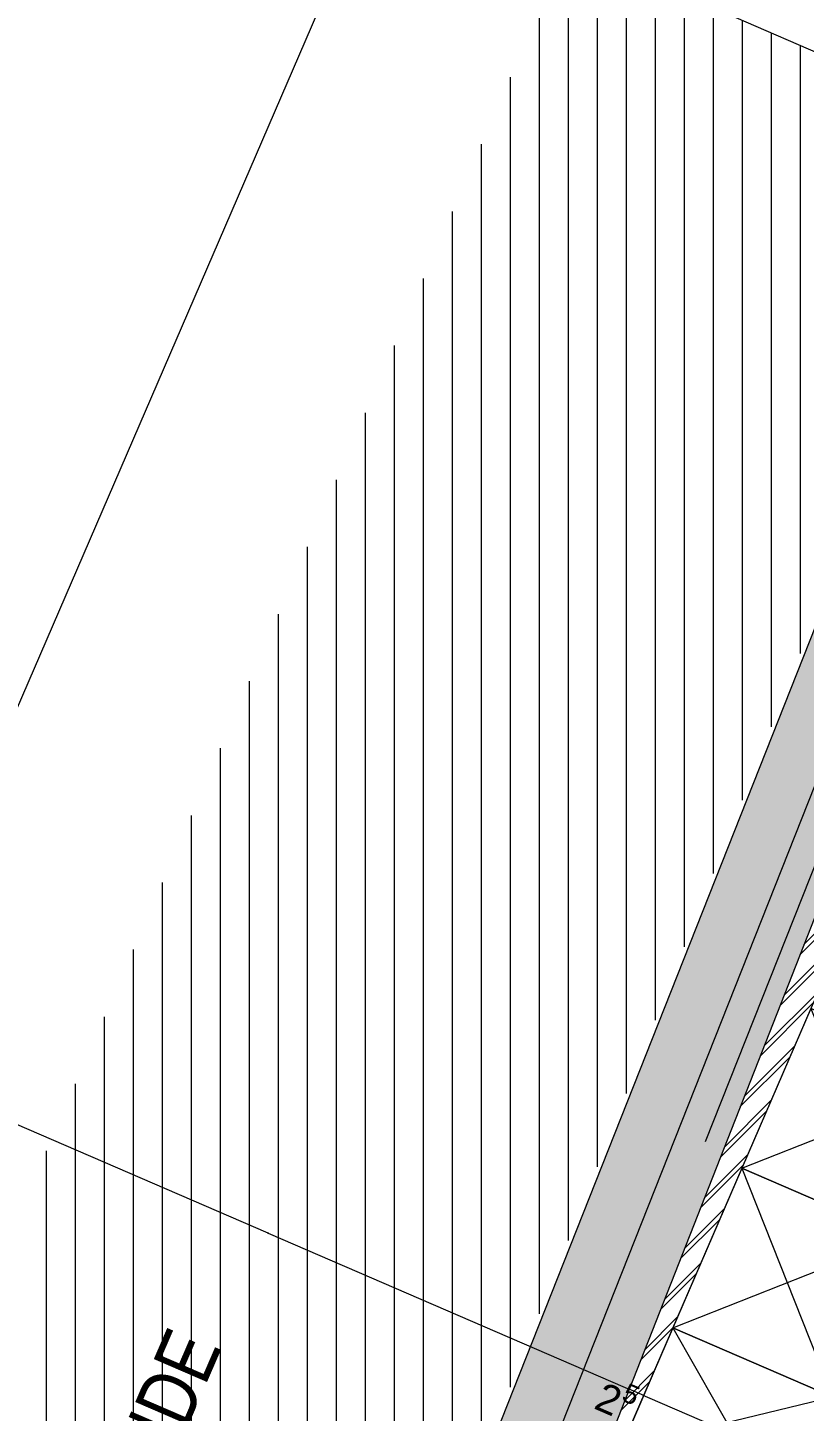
# Model space of a CAD drawing. Header units: millimetres. Extents: x 12535370 to 12592842, y 356201668 to 356234587.
# Drawn here: x 12539734 to 12542413, y 356219734 to 356224507 of the extents above; entities that cross this region are included whole.
import ezdxf
from ezdxf.enums import TextEntityAlignment as Align

# ---------------------------------------------------------------- set-up
doc = ezdxf.new("R2010")
doc.units = ezdxf.units.MM
doc.header["$MEASUREMENT"] = 0
doc.set_wipeout_variables(frame=1)
doc.linetypes.add('Dot & Dashed', pattern=[6702.78, 3527.78, -1763.89, 0, -1411.11])
doc.linetypes.add('Wipeout_Contour', pattern=[1000, 0, -1000])
for name, color, linetype in [('New_015 Innenwände', 7, 'Continuous'), ('New_065 Möbel Einrichtung', 7, 'Continuous'), ('New_080 Raumdefinitionen', 7, 'Continuous'), ('New_290 Raster _ Achsen', 7, 'Continuous'), ('New_GRUNDSTÜCKSGRENZE', 7, 'Continuous')]:
    doc.layers.add(name, color=color, linetype=linetype)
for name, color, linetype, lineweight in [('New_015 Innenwände_Pen_No__1', 7, 'Continuous', 13), ('New_065 Möbel Einrichtung_Pen_No__1', 7, 'Continuous', 13), ('New_255 Plangrafiken_Pen_No__1', 7, 'Continuous', 13), ('New_255 Plangrafiken_Pen_No__39', 8, 'Continuous', 13), ('New_290 Raster _ Achsen_Pen_No__108', 7, 'Continuous', 13), ('New_GRUNDSTÜCKSGRENZE_Pen_No__1', 7, 'Continuous', 13)]:
    doc.layers.add(name, color=color, linetype=linetype, lineweight=lineweight)
doc.styles.add('GENERATED_STYLE_1', font='arial.ttf')
doc.styles.add('GENERATED_STYLE_2', font='arial.ttf', dxfattribs={"width": 0.8})
doc.dimstyles.new('GENERATED_STYLE__1', dxfattribs={"dimtxt": 125, "dimasz": 47.5, "dimexe": 0.18, "dimexo": 2, "dimgap": 0, "dimtad": 1, "dimlfac": 0.001, "dimzin": 0, "dimdsep": 46, "dimtxsty": 'GENERATED_STYLE_1', "dimblk": 'ARROWHEAD_2', "dimblk1": 'ARROWHEAD_2', "dimblk2": 'ARROWHEAD_2', "dimcen": 0.09, "dimclrd": 7, "dimclre": 7, "dimclrt": 7, "dimadec": 0, "dimazin": 0, "dimtfac": 1, "dimtdec": 4, "dimtmove": 0, "dimatfit": 3, "dimfxl": 1, "dimtolj": 1, "dimtzin": 0, "dimarcsym": 0})
doc.dimstyles.new('GENERATED_STYLE__2', dxfattribs={"dimtxt": 100, "dimasz": 47.5, "dimexe": 0.18, "dimexo": 2, "dimgap": 0, "dimtad": 1, "dimlfac": 0.001, "dimzin": 0, "dimdsep": 46, "dimtxsty": 'GENERATED_STYLE_1', "dimblk": 'ARROWHEAD_2', "dimblk1": 'ARROWHEAD_2', "dimblk2": 'ARROWHEAD_2', "dimcen": 0.09, "dimclrd": 7, "dimclre": 7, "dimclrt": 7, "dimadec": 0, "dimazin": 0, "dimtfac": 1, "dimtdec": 4, "dimtmove": 0, "dimatfit": 3, "dimfxl": 1, "dimtolj": 1, "dimtzin": 0, "dimarcsym": 0})

# ---------------------------------------------------------------- blocks, each defined once
blk = doc.blocks.new('Wall_1', base_point=(12539105, 356213987.7))
at = {"layer": 'New_015 Innenwände', "linetype": 'Continuous', "lineweight": 0, "true_color": 0x000000}
h = blk.add_hatch(dxfattribs=at)
h.set_pattern_fill('DÄMMSTOFF__POLYSTYROL_EPS', color=18, style=0, pattern_type=2)
h.set_pattern_definition([(338.410869, (12240439.157, 356160438.356), (19.119148, 48.316231), [30, -60]), (338.410869, (12240490.56, 356160445.956), (19.119148, 48.316231), [30, -60]), (38.410869, (12240467.05, 356160427.317), (-32.28351, 40.715783), [30, -60]), (38.410869, (12240486.17, 356160475.633), (-32.28351, 40.715783), [30, -60]), (98.410869, (12240439.157, 356160438.356), (51.4026574, 7.600448), [30, -60]), (98.410869, (12240458.276, 356160486.67), (51.4026574, 7.600448), [30, -60])])
h.paths.add_polyline_path([(12544625.9, 356227939.6), (12539105, 356213987.7), (12539291, 356213914.1), (12544811.9, 356227866)])
h = blk.add_hatch(dxfattribs=at)
h.set_pattern_fill('BETON_BEWEHRT_SN46', color=18, style=0, pattern_type=2)
h.set_pattern_definition([(45, (12240439.16, 356160438.36), (-70.710678, 70.710678), [30, -20]), (45, (12240403.8, 356160473.71), (-70.710678, 70.710678), [100, 0])])
h.paths.add_polyline_path([(12544811.9, 356227866), (12539291, 356213914.1), (12539477, 356213840.5), (12544997.9, 356227792.4)])
at = {"layer": 'New_015 Innenwände_Pen_No__1', "color": 7, "linetype": 'Continuous', "lineweight": 13}
blk.add_line((12544811.9, 356227866), (12539291, 356213914.1), dxfattribs=at)
at = {"layer": 'New_015 Innenwände_Pen_No__1', "color": 7, "linetype": 'Continuous', "lineweight": 13, "flags": 128}
for points in [[(12544625.9, 356227939.6), (12539105, 356213987.7)], [(12539477, 356213840.5), (12544997.9, 356227792.4)]]:
    blk.add_lwpolyline(points, dxfattribs=at)
blk = doc.blocks.new('*X21', base_point=(12240439.2, 356160438.4))
at = {"layer": 'New_255 Plangrafiken_Pen_No__39', "color": 8, "linetype": 'Continuous', "lineweight": 13}
for p, q in [((12541598.2, 356224683.6), (12541598.2, 356224433.6)), ((12541598.2, 356224683.6), (12541598.2, 356224433.6)), ((12541698.2, 356224683.6), (12541698.2, 356224433.6)), ((12541698.2, 356224683.6), (12541698.2, 356224433.6)), ((12541798.2, 356224683.6), (12541798.2, 356224433.6)), ((12541798.2, 356224683.6), (12541798.2, 356224433.6)), ((12541898.2, 356224662.9), (12541898.2, 356224433.6)), ((12541898.2, 356224662.9), (12541898.2, 356224433.6)), ((12541998.2, 356224619.5), (12541998.2, 356224433.6)), ((12541998.2, 356224619.5), (12541998.2, 356224433.6)), ((12541498.2, 356224567.5), (12541498.2, 356224433.6)), ((12541498.2, 356224567.5), (12541498.2, 356224433.6)), ((12542098.2, 356224576.1), (12542098.2, 356224433.6)), ((12542098.2, 356224576.1), (12542098.2, 356224433.6)), ((12542198.2, 356224532.7), (12542198.2, 356224433.6)), ((12542198.2, 356224532.7), (12542198.2, 356224433.6)), ((12542298.2, 356224489.3), (12542298.2, 356224433.6)), ((12542298.2, 356224489.3), (12542298.2, 356224433.6)), ((12541498.2, 356224433.6), (12541498.2, 356224183.6)), ((12541498.2, 356224433.6), (12541498.2, 356224183.6)), ((12541598.2, 356224433.6), (12541598.2, 356224183.6)), ((12541598.2, 356224433.6), (12541598.2, 356224183.6)), ((12541698.2, 356224433.6), (12541698.2, 356224183.6)), ((12541698.2, 356224433.6), (12541698.2, 356224183.6)), ((12541798.2, 356224433.6), (12541798.2, 356224183.6)), ((12541798.2, 356224433.6), (12541798.2, 356224183.6)), ((12541898.2, 356224433.6), (12541898.2, 356224183.6)), ((12541898.2, 356224433.6), (12541898.2, 356224183.6)), ((12541998.2, 356224433.6), (12541998.2, 356224183.6)), ((12541998.2, 356224433.6), (12541998.2, 356224183.6)), ((12542098.2, 356224433.6), (12542098.2, 356224183.6)), ((12542098.2, 356224433.6), (12542098.2, 356224183.6)), ((12542198.2, 356224433.6), (12542198.2, 356224183.6)), ((12542198.2, 356224433.6), (12542198.2, 356224183.6)), ((12542298.2, 356224433.6), (12542298.2, 356224183.6)), ((12542298.2, 356224433.6), (12542298.2, 356224183.6)), ((12542398.2, 356224445.8), (12542398.2, 356224433.6)), ((12542398.2, 356224445.8), (12542398.2, 356224433.6)), ((12542398.2, 356224433.6), (12542398.2, 356224183.6)), ((12542398.2, 356224433.6), (12542398.2, 356224183.6)), ((12541398.2, 356224336), (12541398.2, 356224183.6)), ((12541398.2, 356224336), (12541398.2, 356224183.6)), ((12541398.2, 356224183.6), (12541398.2, 356223933.6)), ((12541398.2, 356224183.6), (12541398.2, 356223933.6)), ((12541498.2, 356224183.6), (12541498.2, 356223933.6)), ((12541498.2, 356224183.6), (12541498.2, 356223933.6)), ((12541598.2, 356224183.6), (12541598.2, 356223933.6)), ((12541598.2, 356224183.6), (12541598.2, 356223933.6)), ((12541698.2, 356224183.6), (12541698.2, 356223933.6)), ((12541698.2, 356224183.6), (12541698.2, 356223933.6)), ((12541798.2, 356224183.6), (12541798.2, 356223933.6)), ((12541798.2, 356224183.6), (12541798.2, 356223933.6)), ((12541898.2, 356224183.6), (12541898.2, 356223933.6)), ((12541898.2, 356224183.6), (12541898.2, 356223933.6)), ((12541998.2, 356224183.6), (12541998.2, 356223933.6)), ((12541998.2, 356224183.6), (12541998.2, 356223933.6)), ((12542098.2, 356224183.6), (12542098.2, 356223933.6)), ((12542098.2, 356224183.6), (12542098.2, 356223933.6)), ((12542198.2, 356224183.6), (12542198.2, 356223933.6)), ((12542198.2, 356224183.6), (12542198.2, 356223933.6)), ((12542298.2, 356224183.6), (12542298.2, 356223933.6)), ((12542298.2, 356224183.6), (12542298.2, 356223933.6)), ((12542398.2, 356224183.6), (12542398.2, 356223933.6)), ((12542398.2, 356224183.6), (12542398.2, 356223933.6)), ((12541298.2, 356224104.5), (12541298.2, 356223933.6)), ((12541298.2, 356224104.5), (12541298.2, 356223933.6)), ((12541298.2, 356223933.6), (12541298.2, 356223683.6)), ((12541298.2, 356223933.6), (12541298.2, 356223683.6)), ((12541398.2, 356223933.6), (12541398.2, 356223683.6)), ((12541398.2, 356223933.6), (12541398.2, 356223683.6)), ((12541498.2, 356223933.6), (12541498.2, 356223683.6)), ((12541498.2, 356223933.6), (12541498.2, 356223683.6)), ((12541598.2, 356223933.6), (12541598.2, 356223683.6)), ((12541598.2, 356223933.6), (12541598.2, 356223683.6)), ((12541698.2, 356223933.6), (12541698.2, 356223683.6)), ((12541698.2, 356223933.6), (12541698.2, 356223683.6)), ((12541798.2, 356223933.6), (12541798.2, 356223683.6)), ((12541798.2, 356223933.6), (12541798.2, 356223683.6)), ((12541898.2, 356223933.6), (12541898.2, 356223683.6)), ((12541898.2, 356223933.6), (12541898.2, 356223683.6)), ((12541998.2, 356223933.6), (12541998.2, 356223683.6)), ((12541998.2, 356223933.6), (12541998.2, 356223683.6)), ((12542098.2, 356223933.6), (12542098.2, 356223683.6)), ((12542098.2, 356223933.6), (12542098.2, 356223683.6)), ((12542198.2, 356223933.6), (12542198.2, 356223683.6)), ((12542198.2, 356223933.6), (12542198.2, 356223683.6)), ((12542298.2, 356223933.6), (12542298.2, 356223683.6)), ((12542298.2, 356223933.6), (12542298.2, 356223683.6)), ((12542398.2, 356223933.6), (12542398.2, 356223683.6)), ((12542398.2, 356223933.6), (12542398.2, 356223683.6)), ((12541198.2, 356223873), (12541198.2, 356223683.6)), ((12541198.2, 356223873), (12541198.2, 356223683.6)), ((12541198.2, 356223683.6), (12541198.2, 356223433.6)), ((12541198.2, 356223683.6), (12541198.2, 356223433.6)), ((12541298.2, 356223683.6), (12541298.2, 356223433.6)), ((12541298.2, 356223683.6), (12541298.2, 356223433.6)), ((12541398.2, 356223683.6), (12541398.2, 356223433.6)), ((12541398.2, 356223683.6), (12541398.2, 356223433.6)), ((12541498.2, 356223683.6), (12541498.2, 356223433.6)), ((12541498.2, 356223683.6), (12541498.2, 356223433.6)), ((12541598.2, 356223683.6), (12541598.2, 356223433.6)), ((12541598.2, 356223683.6), (12541598.2, 356223433.6)), ((12541698.2, 356223683.6), (12541698.2, 356223433.6)), ((12541698.2, 356223683.6), (12541698.2, 356223433.6)), ((12541798.2, 356223683.6), (12541798.2, 356223433.6)), ((12541798.2, 356223683.6), (12541798.2, 356223433.6)), ((12541898.2, 356223683.6), (12541898.2, 356223433.6)), ((12541898.2, 356223683.6), (12541898.2, 356223433.6)), ((12541998.2, 356223683.6), (12541998.2, 356223433.6)), ((12541998.2, 356223683.6), (12541998.2, 356223433.6)), ((12542098.2, 356223683.6), (12542098.2, 356223433.6)), ((12542098.2, 356223683.6), (12542098.2, 356223433.6)), ((12542198.2, 356223683.6), (12542198.2, 356223433.6)), ((12542198.2, 356223683.6), (12542198.2, 356223433.6)), ((12542298.2, 356223683.6), (12542298.2, 356223433.6)), ((12542298.2, 356223683.6), (12542298.2, 356223433.6)), ((12542398.2, 356223683.6), (12542398.2, 356223433.6)), ((12542398.2, 356223683.6), (12542398.2, 356223433.6)), ((12541098.2, 356223641.5), (12541098.2, 356223433.6)), ((12541098.2, 356223641.5), (12541098.2, 356223433.6)), ((12541098.2, 356223433.6), (12541098.2, 356223183.6)), ((12541098.2, 356223433.6), (12541098.2, 356223183.6)), ((12541198.2, 356223433.6), (12541198.2, 356223183.6)), ((12541198.2, 356223433.6), (12541198.2, 356223183.6)), ((12541298.2, 356223433.6), (12541298.2, 356223183.6)), ((12541298.2, 356223433.6), (12541298.2, 356223183.6)), ((12541398.2, 356223433.6), (12541398.2, 356223183.6)), ((12541398.2, 356223433.6), (12541398.2, 356223183.6)), ((12541498.2, 356223433.6), (12541498.2, 356223183.6)), ((12541498.2, 356223433.6), (12541498.2, 356223183.6)), ((12541598.2, 356223433.6), (12541598.2, 356223183.6)), ((12541598.2, 356223433.6), (12541598.2, 356223183.6)), ((12541698.2, 356223433.6), (12541698.2, 356223183.6)), ((12541698.2, 356223433.6), (12541698.2, 356223183.6)), ((12541798.2, 356223433.6), (12541798.2, 356223183.6)), ((12541798.2, 356223433.6), (12541798.2, 356223183.6)), ((12541898.2, 356223433.6), (12541898.2, 356223183.6)), ((12541898.2, 356223433.6), (12541898.2, 356223183.6)), ((12541998.2, 356223433.6), (12541998.2, 356223183.6)), ((12541998.2, 356223433.6), (12541998.2, 356223183.6)), ((12542098.2, 356223433.6), (12542098.2, 356223183.6)), ((12542098.2, 356223433.6), (12542098.2, 356223183.6)), ((12542198.2, 356223433.6), (12542198.2, 356223183.6)), ((12542198.2, 356223433.6), (12542198.2, 356223183.6)), ((12542298.2, 356223433.6), (12542298.2, 356223183.6)), ((12542298.2, 356223433.6), (12542298.2, 356223183.6)), ((12542398.2, 356223433.6), (12542398.2, 356223183.6)), ((12542398.2, 356223433.6), (12542398.2, 356223183.6)), ((12540998.2, 356223410), (12540998.2, 356223183.6)), ((12540998.2, 356223410), (12540998.2, 356223183.6)), ((12540898.2, 356223178.5), (12540898.2, 356222933.6)), ((12540898.2, 356223178.5), (12540898.2, 356222933.6)), ((12540998.2, 356223183.6), (12540998.2, 356222933.6)), ((12540998.2, 356223183.6), (12540998.2, 356222933.6)), ((12541098.2, 356223183.6), (12541098.2, 356222933.6)), ((12541098.2, 356223183.6), (12541098.2, 356222933.6)), ((12541198.2, 356223183.6), (12541198.2, 356222933.6)), ((12541198.2, 356223183.6), (12541198.2, 356222933.6)), ((12541298.2, 356223183.6), (12541298.2, 356222933.6)), ((12541298.2, 356223183.6), (12541298.2, 356222933.6)), ((12541398.2, 356223183.6), (12541398.2, 356222933.6)), ((12541398.2, 356223183.6), (12541398.2, 356222933.6)), ((12541498.2, 356223183.6), (12541498.2, 356222933.6)), ((12541498.2, 356223183.6), (12541498.2, 356222933.6)), ((12541598.2, 356223183.6), (12541598.2, 356222933.6)), ((12541598.2, 356223183.6), (12541598.2, 356222933.6)), ((12541698.2, 356223183.6), (12541698.2, 356222933.6)), ((12541698.2, 356223183.6), (12541698.2, 356222933.6)), ((12541798.2, 356223183.6), (12541798.2, 356222933.6)), ((12541798.2, 356223183.6), (12541798.2, 356222933.6)), ((12541898.2, 356223183.6), (12541898.2, 356222933.6)), ((12541898.2, 356223183.6), (12541898.2, 356222933.6)), ((12541998.2, 356223183.6), (12541998.2, 356222933.6)), ((12541998.2, 356223183.6), (12541998.2, 356222933.6)), ((12542098.2, 356223183.6), (12542098.2, 356222933.6)), ((12542098.2, 356223183.6), (12542098.2, 356222933.6)), ((12542198.2, 356223183.6), (12542198.2, 356222933.6)), ((12542198.2, 356223183.6), (12542198.2, 356222933.6)), ((12542298.2, 356223183.6), (12542298.2, 356222933.6)), ((12542298.2, 356223183.6), (12542298.2, 356222933.6)), ((12542398.2, 356223183.6), (12542398.2, 356222933.6)), ((12542398.2, 356223183.6), (12542398.2, 356222933.6)), ((12540798.2, 356222947), (12540798.2, 356222933.6)), ((12540798.2, 356222947), (12540798.2, 356222933.6)), ((12540798.2, 356222933.6), (12540798.2, 356222683.6)), ((12540798.2, 356222933.6), (12540798.2, 356222683.6)), ((12540898.2, 356222933.6), (12540898.2, 356222683.6)), ((12540898.2, 356222933.6), (12540898.2, 356222683.6)), ((12540998.2, 356222933.6), (12540998.2, 356222683.6)), ((12540998.2, 356222933.6), (12540998.2, 356222683.6)), ((12541098.2, 356222933.6), (12541098.2, 356222683.6)), ((12541098.2, 356222933.6), (12541098.2, 356222683.6)), ((12541198.2, 356222933.6), (12541198.2, 356222683.6)), ((12541198.2, 356222933.6), (12541198.2, 356222683.6)), ((12541298.2, 356222933.6), (12541298.2, 356222683.6)), ((12541298.2, 356222933.6), (12541298.2, 356222683.6)), ((12541398.2, 356222933.6), (12541398.2, 356222683.6)), ((12541398.2, 356222933.6), (12541398.2, 356222683.6)), ((12541498.2, 356222933.6), (12541498.2, 356222683.6)), ((12541498.2, 356222933.6), (12541498.2, 356222683.6)), ((12541598.2, 356222933.6), (12541598.2, 356222683.6)), ((12541598.2, 356222933.6), (12541598.2, 356222683.6)), ((12541698.2, 356222933.6), (12541698.2, 356222683.6)), ((12541698.2, 356222933.6), (12541698.2, 356222683.6)), ((12541798.2, 356222933.6), (12541798.2, 356222683.6)), ((12541798.2, 356222933.6), (12541798.2, 356222683.6)), ((12541898.2, 356222933.6), (12541898.2, 356222683.6)), ((12541898.2, 356222933.6), (12541898.2, 356222683.6)), ((12541998.2, 356222933.6), (12541998.2, 356222683.6)), ((12541998.2, 356222933.6), (12541998.2, 356222683.6)), ((12542098.2, 356222933.6), (12542098.2, 356222683.6)), ((12542098.2, 356222933.6), (12542098.2, 356222683.6)), ((12542198.2, 356222933.6), (12542198.2, 356222683.6)), ((12542198.2, 356222933.6), (12542198.2, 356222683.6)), ((12542298.2, 356222933.6), (12542298.2, 356222683.6)), ((12542298.2, 356222933.6), (12542298.2, 356222683.6)), ((12542398.2, 356222933.6), (12542398.2, 356222683.6)), ((12542398.2, 356222933.6), (12542398.2, 356222683.6)), ((12540698.2, 356222715.6), (12540698.2, 356222683.6)), ((12540698.2, 356222715.6), (12540698.2, 356222683.6)), ((12540698.2, 356222683.6), (12540698.2, 356222433.6)), ((12540698.2, 356222683.6), (12540698.2, 356222433.6)), ((12540798.2, 356222683.6), (12540798.2, 356222433.6)), ((12540798.2, 356222683.6), (12540798.2, 356222433.6)), ((12540898.2, 356222683.6), (12540898.2, 356222433.6)), ((12540898.2, 356222683.6), (12540898.2, 356222433.6)), ((12540998.2, 356222683.6), (12540998.2, 356222433.6)), ((12540998.2, 356222683.6), (12540998.2, 356222433.6)), ((12541098.2, 356222683.6), (12541098.2, 356222433.6)), ((12541098.2, 356222683.6), (12541098.2, 356222433.6)), ((12541198.2, 356222683.6), (12541198.2, 356222433.6)), ((12541198.2, 356222683.6), (12541198.2, 356222433.6)), ((12541298.2, 356222683.6), (12541298.2, 356222433.6)), ((12541298.2, 356222683.6), (12541298.2, 356222433.6)), ((12541398.2, 356222683.6), (12541398.2, 356222433.6)), ((12541398.2, 356222683.6), (12541398.2, 356222433.6)), ((12541498.2, 356222683.6), (12541498.2, 356222433.6)), ((12541498.2, 356222683.6), (12541498.2, 356222433.6)), ((12541598.2, 356222683.6), (12541598.2, 356222433.6)), ((12541598.2, 356222683.6), (12541598.2, 356222433.6)), ((12541698.2, 356222683.6), (12541698.2, 356222433.6)), ((12541698.2, 356222683.6), (12541698.2, 356222433.6)), ((12541798.2, 356222683.6), (12541798.2, 356222433.6)), ((12541798.2, 356222683.6), (12541798.2, 356222433.6)), ((12541898.2, 356222683.6), (12541898.2, 356222433.6)), ((12541898.2, 356222683.6), (12541898.2, 356222433.6)), ((12541998.2, 356222683.6), (12541998.2, 356222433.6)), ((12541998.2, 356222683.6), (12541998.2, 356222433.6)), ((12542098.2, 356222683.6), (12542098.2, 356222433.6)), ((12542098.2, 356222683.6), (12542098.2, 356222433.6)), ((12542198.2, 356222683.6), (12542198.2, 356222433.6)), ((12542198.2, 356222683.6), (12542198.2, 356222433.6)), ((12542298.2, 356222683.6), (12542298.2, 356222433.6)), ((12542298.2, 356222683.6), (12542298.2, 356222433.6)), ((12542398.2, 356222683.6), (12542398.2, 356222433.6)), ((12542398.2, 356222683.6), (12542398.2, 356222433.6)), ((12540598.2, 356222484.1), (12540598.2, 356222433.6)), ((12540598.2, 356222484.1), (12540598.2, 356222433.6)), ((12540598.2, 356222433.6), (12540598.2, 356222183.6)), ((12540598.2, 356222433.6), (12540598.2, 356222183.6)), ((12540698.2, 356222433.6), (12540698.2, 356222183.6)), ((12540698.2, 356222433.6), (12540698.2, 356222183.6)), ((12540798.2, 356222433.6), (12540798.2, 356222183.6)), ((12540798.2, 356222433.6), (12540798.2, 356222183.6)), ((12540898.2, 356222433.6), (12540898.2, 356222183.6)), ((12540898.2, 356222433.6), (12540898.2, 356222183.6)), ((12540998.2, 356222433.6), (12540998.2, 356222183.6)), ((12540998.2, 356222433.6), (12540998.2, 356222183.6)), ((12541098.2, 356222433.6), (12541098.2, 356222183.6)), ((12541098.2, 356222433.6), (12541098.2, 356222183.6)), ((12541198.2, 356222433.6), (12541198.2, 356222183.6)), ((12541198.2, 356222433.6), (12541198.2, 356222183.6)), ((12541298.2, 356222433.6), (12541298.2, 356222183.6)), ((12541298.2, 356222433.6), (12541298.2, 356222183.6)), ((12541398.2, 356222433.6), (12541398.2, 356222183.6)), ((12541398.2, 356222433.6), (12541398.2, 356222183.6)), ((12541498.2, 356222433.6), (12541498.2, 356222183.6)), ((12541498.2, 356222433.6), (12541498.2, 356222183.6)), ((12541598.2, 356222433.6), (12541598.2, 356222183.6)), ((12541598.2, 356222433.6), (12541598.2, 356222183.6)), ((12541698.2, 356222433.6), (12541698.2, 356222183.6)), ((12541698.2, 356222433.6), (12541698.2, 356222183.6)), ((12541798.2, 356222433.6), (12541798.2, 356222183.6)), ((12541798.2, 356222433.6), (12541798.2, 356222183.6)), ((12541898.2, 356222433.6), (12541898.2, 356222183.6)), ((12541898.2, 356222433.6), (12541898.2, 356222183.6)), ((12541998.2, 356222433.6), (12541998.2, 356222183.6)), ((12541998.2, 356222433.6), (12541998.2, 356222183.6)), ((12542098.2, 356222433.6), (12542098.2, 356222183.6)), ((12542098.2, 356222433.6), (12542098.2, 356222183.6)), ((12542198.2, 356222433.6), (12542198.2, 356222183.6)), ((12542198.2, 356222433.6), (12542198.2, 356222183.6)), ((12542298.2, 356222433.6), (12542298.2, 356222183.6)), ((12542298.2, 356222433.6), (12542298.2, 356222183.6)), ((12542398.2, 356222433.6), (12542398.2, 356222347.9)), ((12542398.2, 356222433.6), (12542398.2, 356222347.9)), ((12540498.2, 356222252.6), (12540498.2, 356222183.6)), ((12540498.2, 356222252.6), (12540498.2, 356222183.6)), ((12540498.2, 356222183.6), (12540498.2, 356221933.6)), ((12540498.2, 356222183.6), (12540498.2, 356221933.6)), ((12540598.2, 356222183.6), (12540598.2, 356221933.6)), ((12540598.2, 356222183.6), (12540598.2, 356221933.6)), ((12540698.2, 356222183.6), (12540698.2, 356221933.6)), ((12540698.2, 356222183.6), (12540698.2, 356221933.6)), ((12540798.2, 356222183.6), (12540798.2, 356221933.6)), ((12540798.2, 356222183.6), (12540798.2, 356221933.6)), ((12540898.2, 356222183.6), (12540898.2, 356221933.6)), ((12540898.2, 356222183.6), (12540898.2, 356221933.6)), ((12540998.2, 356222183.6), (12540998.2, 356221933.6)), ((12540998.2, 356222183.6), (12540998.2, 356221933.6)), ((12541098.2, 356222183.6), (12541098.2, 356221933.6)), ((12541098.2, 356222183.6), (12541098.2, 356221933.6)), ((12541198.2, 356222183.6), (12541198.2, 356221933.6)), ((12541198.2, 356222183.6), (12541198.2, 356221933.6)), ((12541298.2, 356222183.6), (12541298.2, 356221933.6)), ((12541298.2, 356222183.6), (12541298.2, 356221933.6)), ((12541398.2, 356222183.6), (12541398.2, 356221933.6)), ((12541398.2, 356222183.6), (12541398.2, 356221933.6)), ((12541498.2, 356222183.6), (12541498.2, 356221933.6)), ((12541498.2, 356222183.6), (12541498.2, 356221933.6)), ((12541598.2, 356222183.6), (12541598.2, 356221933.6)), ((12541598.2, 356222183.6), (12541598.2, 356221933.6)), ((12541698.2, 356222183.6), (12541698.2, 356221933.6)), ((12541698.2, 356222183.6), (12541698.2, 356221933.6)), ((12541798.2, 356222183.6), (12541798.2, 356221933.6)), ((12541798.2, 356222183.6), (12541798.2, 356221933.6)), ((12541898.2, 356222183.6), (12541898.2, 356221933.6)), ((12541898.2, 356222183.6), (12541898.2, 356221933.6)), ((12541998.2, 356222183.6), (12541998.2, 356221933.6)), ((12541998.2, 356222183.6), (12541998.2, 356221933.6)), ((12542098.2, 356222183.6), (12542098.2, 356221933.6)), ((12542098.2, 356222183.6), (12542098.2, 356221933.6)), ((12542198.2, 356222183.6), (12542198.2, 356221933.6)), ((12542198.2, 356222183.6), (12542198.2, 356221933.6)), ((12542298.2, 356222183.6), (12542298.2, 356222094.8)), ((12542298.2, 356222183.6), (12542298.2, 356222094.8)), ((12540398.2, 356222021.1), (12540398.2, 356221933.6)), ((12540398.2, 356222021.1), (12540398.2, 356221933.6)), ((12540398.2, 356221933.6), (12540398.2, 356221683.6)), ((12540398.2, 356221933.6), (12540398.2, 356221683.6)), ((12540498.2, 356221933.6), (12540498.2, 356221683.6)), ((12540498.2, 356221933.6), (12540498.2, 356221683.6)), ((12540598.2, 356221933.6), (12540598.2, 356221683.6)), ((12540598.2, 356221933.6), (12540598.2, 356221683.6)), ((12540698.2, 356221933.6), (12540698.2, 356221683.6)), ((12540698.2, 356221933.6), (12540698.2, 356221683.6)), ((12540798.2, 356221933.6), (12540798.2, 356221683.6)), ((12540798.2, 356221933.6), (12540798.2, 356221683.6)), ((12540898.2, 356221933.6), (12540898.2, 356221683.6)), ((12540898.2, 356221933.6), (12540898.2, 356221683.6)), ((12540998.2, 356221933.6), (12540998.2, 356221683.6)), ((12540998.2, 356221933.6), (12540998.2, 356221683.6)), ((12541098.2, 356221933.6), (12541098.2, 356221683.6)), ((12541098.2, 356221933.6), (12541098.2, 356221683.6)), ((12541198.2, 356221933.6), (12541198.2, 356221683.6)), ((12541198.2, 356221933.6), (12541198.2, 356221683.6)), ((12541298.2, 356221933.6), (12541298.2, 356221683.6)), ((12541298.2, 356221933.6), (12541298.2, 356221683.6)), ((12541398.2, 356221933.6), (12541398.2, 356221683.6)), ((12541398.2, 356221933.6), (12541398.2, 356221683.6)), ((12541498.2, 356221933.6), (12541498.2, 356221683.6)), ((12541498.2, 356221933.6), (12541498.2, 356221683.6)), ((12541598.2, 356221933.6), (12541598.2, 356221683.6)), ((12541598.2, 356221933.6), (12541598.2, 356221683.6)), ((12541698.2, 356221933.6), (12541698.2, 356221683.6)), ((12541698.2, 356221933.6), (12541698.2, 356221683.6)), ((12541798.2, 356221933.6), (12541798.2, 356221683.6)), ((12541798.2, 356221933.6), (12541798.2, 356221683.6)), ((12541898.2, 356221933.6), (12541898.2, 356221683.6)), ((12541898.2, 356221933.6), (12541898.2, 356221683.6)), ((12541998.2, 356221933.6), (12541998.2, 356221683.6)), ((12541998.2, 356221933.6), (12541998.2, 356221683.6)), ((12542098.2, 356221933.6), (12542098.2, 356221683.6)), ((12542098.2, 356221933.6), (12542098.2, 356221683.6)), ((12542198.2, 356221933.6), (12542198.2, 356221841.8)), ((12542198.2, 356221933.6), (12542198.2, 356221841.8)), ((12540298.2, 356221789.6), (12540298.2, 356221683.6)), ((12540298.2, 356221789.6), (12540298.2, 356221683.6)), ((12540298.2, 356221683.6), (12540298.2, 356221433.6)), ((12540298.2, 356221683.6), (12540298.2, 356221433.6)), ((12540398.2, 356221683.6), (12540398.2, 356221433.6)), ((12540398.2, 356221683.6), (12540398.2, 356221433.6)), ((12540498.2, 356221683.6), (12540498.2, 356221433.6)), ((12540498.2, 356221683.6), (12540498.2, 356221433.6)), ((12540598.2, 356221683.6), (12540598.2, 356221433.6)), ((12540598.2, 356221683.6), (12540598.2, 356221433.6)), ((12540698.2, 356221683.6), (12540698.2, 356221433.6)), ((12540698.2, 356221683.6), (12540698.2, 356221433.6)), ((12540798.2, 356221683.6), (12540798.2, 356221433.6)), ((12540798.2, 356221683.6), (12540798.2, 356221433.6)), ((12540898.2, 356221683.6), (12540898.2, 356221433.6)), ((12540898.2, 356221683.6), (12540898.2, 356221433.6)), ((12540998.2, 356221683.6), (12540998.2, 356221433.6)), ((12540998.2, 356221683.6), (12540998.2, 356221433.6)), ((12541098.2, 356221683.6), (12541098.2, 356221433.6)), ((12541098.2, 356221683.6), (12541098.2, 356221433.6)), ((12541198.2, 356221683.6), (12541198.2, 356221433.6)), ((12541198.2, 356221683.6), (12541198.2, 356221433.6)), ((12541298.2, 356221683.6), (12541298.2, 356221433.6)), ((12541298.2, 356221683.6), (12541298.2, 356221433.6)), ((12541398.2, 356221683.6), (12541398.2, 356221433.6)), ((12541398.2, 356221683.6), (12541398.2, 356221433.6)), ((12541498.2, 356221683.6), (12541498.2, 356221433.6)), ((12541498.2, 356221683.6), (12541498.2, 356221433.6)), ((12541598.2, 356221683.6), (12541598.2, 356221433.6)), ((12541598.2, 356221683.6), (12541598.2, 356221433.6)), ((12541698.2, 356221683.6), (12541698.2, 356221433.6)), ((12541698.2, 356221683.6), (12541698.2, 356221433.6)), ((12541798.2, 356221683.6), (12541798.2, 356221433.6)), ((12541798.2, 356221683.6), (12541798.2, 356221433.6)), ((12541898.2, 356221683.6), (12541898.2, 356221433.6)), ((12541898.2, 356221683.6), (12541898.2, 356221433.6)), ((12541998.2, 356221683.6), (12541998.2, 356221433.6)), ((12541998.2, 356221683.6), (12541998.2, 356221433.6)), ((12542098.2, 356221683.6), (12542098.2, 356221588.7)), ((12542098.2, 356221683.6), (12542098.2, 356221588.7)), ((12540198.2, 356221558.1), (12540198.2, 356221433.6)), ((12540198.2, 356221558.1), (12540198.2, 356221433.6)), ((12540198.2, 356221433.6), (12540198.2, 356221183.6)), ((12540198.2, 356221433.6), (12540198.2, 356221183.6)), ((12540298.2, 356221433.6), (12540298.2, 356221183.6)), ((12540298.2, 356221433.6), (12540298.2, 356221183.6)), ((12540398.2, 356221433.6), (12540398.2, 356221183.6)), ((12540398.2, 356221433.6), (12540398.2, 356221183.6)), ((12540498.2, 356221433.6), (12540498.2, 356221183.6)), ((12540498.2, 356221433.6), (12540498.2, 356221183.6)), ((12540598.2, 356221433.6), (12540598.2, 356221183.6)), ((12540598.2, 356221433.6), (12540598.2, 356221183.6)), ((12540698.2, 356221433.6), (12540698.2, 356221183.6)), ((12540698.2, 356221433.6), (12540698.2, 356221183.6)), ((12540798.2, 356221433.6), (12540798.2, 356221183.6)), ((12540798.2, 356221433.6), (12540798.2, 356221183.6)), ((12540898.2, 356221433.6), (12540898.2, 356221183.6)), ((12540898.2, 356221433.6), (12540898.2, 356221183.6)), ((12540998.2, 356221433.6), (12540998.2, 356221183.6)), ((12540998.2, 356221433.6), (12540998.2, 356221183.6)), ((12541098.2, 356221433.6), (12541098.2, 356221183.6)), ((12541098.2, 356221433.6), (12541098.2, 356221183.6)), ((12541198.2, 356221433.6), (12541198.2, 356221183.6)), ((12541198.2, 356221433.6), (12541198.2, 356221183.6)), ((12541298.2, 356221433.6), (12541298.2, 356221183.6)), ((12541298.2, 356221433.6), (12541298.2, 356221183.6)), ((12541398.2, 356221433.6), (12541398.2, 356221183.6)), ((12541398.2, 356221433.6), (12541398.2, 356221183.6)), ((12541498.2, 356221433.6), (12541498.2, 356221183.6)), ((12541498.2, 356221433.6), (12541498.2, 356221183.6)), ((12541598.2, 356221433.6), (12541598.2, 356221183.6)), ((12541598.2, 356221433.6), (12541598.2, 356221183.6)), ((12541698.2, 356221433.6), (12541698.2, 356221183.6)), ((12541698.2, 356221433.6), (12541698.2, 356221183.6)), ((12541798.2, 356221433.6), (12541798.2, 356221183.6)), ((12541798.2, 356221433.6), (12541798.2, 356221183.6)), ((12541898.2, 356221433.6), (12541898.2, 356221183.6)), ((12541898.2, 356221433.6), (12541898.2, 356221183.6)), ((12541998.2, 356221433.6), (12541998.2, 356221335.7)), ((12541998.2, 356221433.6), (12541998.2, 356221335.7)), ((12540098.2, 356221326.6), (12540098.2, 356221183.6)), ((12540098.2, 356221326.6), (12540098.2, 356221183.6)), ((12540098.2, 356221183.6), (12540098.2, 356220933.6)), ((12540098.2, 356221183.6), (12540098.2, 356220933.6)), ((12540198.2, 356221183.6), (12540198.2, 356220933.6)), ((12540198.2, 356221183.6), (12540198.2, 356220933.6)), ((12540298.2, 356221183.6), (12540298.2, 356220933.6)), ((12540298.2, 356221183.6), (12540298.2, 356220933.6)), ((12540398.2, 356221183.6), (12540398.2, 356220933.6)), ((12540398.2, 356221183.6), (12540398.2, 356220933.6)), ((12540498.2, 356221183.6), (12540498.2, 356220933.6)), ((12540498.2, 356221183.6), (12540498.2, 356220933.6)), ((12540598.2, 356221183.6), (12540598.2, 356220933.6)), ((12540598.2, 356221183.6), (12540598.2, 356220933.6)), ((12540698.2, 356221183.6), (12540698.2, 356220933.6)), ((12540698.2, 356221183.6), (12540698.2, 356220933.6)), ((12540798.2, 356221183.6), (12540798.2, 356220933.6)), ((12540798.2, 356221183.6), (12540798.2, 356220933.6)), ((12540898.2, 356221183.6), (12540898.2, 356220933.6)), ((12540898.2, 356221183.6), (12540898.2, 356220933.6)), ((12540998.2, 356221183.6), (12540998.2, 356220933.6)), ((12540998.2, 356221183.6), (12540998.2, 356220933.6)), ((12541098.2, 356221183.6), (12541098.2, 356220933.6)), ((12541098.2, 356221183.6), (12541098.2, 356220933.6)), ((12541198.2, 356221183.6), (12541198.2, 356220933.6)), ((12541198.2, 356221183.6), (12541198.2, 356220933.6)), ((12541298.2, 356221183.6), (12541298.2, 356220933.6)), ((12541298.2, 356221183.6), (12541298.2, 356220933.6)), ((12541398.2, 356221183.6), (12541398.2, 356220933.6)), ((12541398.2, 356221183.6), (12541398.2, 356220933.6)), ((12541498.2, 356221183.6), (12541498.2, 356220933.6)), ((12541498.2, 356221183.6), (12541498.2, 356220933.6)), ((12541598.2, 356221183.6), (12541598.2, 356220933.6)), ((12541598.2, 356221183.6), (12541598.2, 356220933.6)), ((12541698.2, 356221183.6), (12541698.2, 356220933.6)), ((12541698.2, 356221183.6), (12541698.2, 356220933.6)), ((12541798.2, 356221183.6), (12541798.2, 356220933.6)), ((12541798.2, 356221183.6), (12541798.2, 356220933.6)), ((12541898.2, 356221183.6), (12541898.2, 356221082.6)), ((12541898.2, 356221183.6), (12541898.2, 356221082.6)), ((12539998.2, 356221095.1), (12539998.2, 356220933.6)), ((12539998.2, 356221095.1), (12539998.2, 356220933.6)), ((12539998.2, 356220933.6), (12539998.2, 356220683.6)), ((12539998.2, 356220933.6), (12539998.2, 356220683.6)), ((12540098.2, 356220933.6), (12540098.2, 356220683.6)), ((12540098.2, 356220933.6), (12540098.2, 356220683.6)), ((12540198.2, 356220933.6), (12540198.2, 356220683.6)), ((12540198.2, 356220933.6), (12540198.2, 356220683.6)), ((12540298.2, 356220933.6), (12540298.2, 356220683.6)), ((12540298.2, 356220933.6), (12540298.2, 356220683.6)), ((12540398.2, 356220933.6), (12540398.2, 356220683.6)), ((12540398.2, 356220933.6), (12540398.2, 356220683.6)), ((12540498.2, 356220933.6), (12540498.2, 356220683.6)), ((12540498.2, 356220933.6), (12540498.2, 356220683.6)), ((12540598.2, 356220933.6), (12540598.2, 356220683.6)), ((12540598.2, 356220933.6), (12540598.2, 356220683.6)), ((12540698.2, 356220933.6), (12540698.2, 356220683.6)), ((12540698.2, 356220933.6), (12540698.2, 356220683.6)), ((12540798.2, 356220933.6), (12540798.2, 356220683.6)), ((12540798.2, 356220933.6), (12540798.2, 356220683.6)), ((12540898.2, 356220933.6), (12540898.2, 356220683.6)), ((12540898.2, 356220933.6), (12540898.2, 356220683.6)), ((12540998.2, 356220933.6), (12540998.2, 356220683.6)), ((12540998.2, 356220933.6), (12540998.2, 356220683.6)), ((12541098.2, 356220933.6), (12541098.2, 356220683.6)), ((12541098.2, 356220933.6), (12541098.2, 356220683.6)), ((12541198.2, 356220933.6), (12541198.2, 356220683.6)), ((12541198.2, 356220933.6), (12541198.2, 356220683.6)), ((12541298.2, 356220933.6), (12541298.2, 356220683.6)), ((12541298.2, 356220933.6), (12541298.2, 356220683.6)), ((12541398.2, 356220933.6), (12541398.2, 356220683.6)), ((12541398.2, 356220933.6), (12541398.2, 356220683.6)), ((12541498.2, 356220933.6), (12541498.2, 356220683.6)), ((12541498.2, 356220933.6), (12541498.2, 356220683.6)), ((12541598.2, 356220933.6), (12541598.2, 356220683.6)), ((12541598.2, 356220933.6), (12541598.2, 356220683.6)), ((12541698.2, 356220933.6), (12541698.2, 356220683.6)), ((12541698.2, 356220933.6), (12541698.2, 356220683.6)), ((12541798.2, 356220933.6), (12541798.2, 356220829.6)), ((12541798.2, 356220933.6), (12541798.2, 356220829.6)), ((12539898.2, 356220863.6), (12539898.2, 356220683.6)), ((12539898.2, 356220863.6), (12539898.2, 356220683.6)), ((12539898.2, 356220683.6), (12539898.2, 356220433.6)), ((12539898.2, 356220683.6), (12539898.2, 356220433.6)), ((12539998.2, 356220683.6), (12539998.2, 356220433.6)), ((12539998.2, 356220683.6), (12539998.2, 356220433.6)), ((12540098.2, 356220683.6), (12540098.2, 356220433.6)), ((12540098.2, 356220683.6), (12540098.2, 356220433.6)), ((12540198.2, 356220683.6), (12540198.2, 356220433.6)), ((12540198.2, 356220683.6), (12540198.2, 356220433.6)), ((12540298.2, 356220683.6), (12540298.2, 356220433.6)), ((12540298.2, 356220683.6), (12540298.2, 356220433.6)), ((12540398.2, 356220683.6), (12540398.2, 356220433.6)), ((12540398.2, 356220683.6), (12540398.2, 356220433.6)), ((12540498.2, 356220683.6), (12540498.2, 356220433.6)), ((12540498.2, 356220683.6), (12540498.2, 356220433.6)), ((12540598.2, 356220683.6), (12540598.2, 356220433.6)), ((12540598.2, 356220683.6), (12540598.2, 356220433.6)), ((12540698.2, 356220683.6), (12540698.2, 356220433.6)), ((12540698.2, 356220683.6), (12540698.2, 356220433.6)), ((12540798.2, 356220683.6), (12540798.2, 356220433.6)), ((12540798.2, 356220683.6), (12540798.2, 356220433.6)), ((12540898.2, 356220683.6), (12540898.2, 356220433.6)), ((12540898.2, 356220683.6), (12540898.2, 356220433.6)), ((12540998.2, 356220683.6), (12540998.2, 356220433.6)), ((12540998.2, 356220683.6), (12540998.2, 356220433.6)), ((12541098.2, 356220683.6), (12541098.2, 356220433.6)), ((12541098.2, 356220683.6), (12541098.2, 356220433.6)), ((12541198.2, 356220683.6), (12541198.2, 356220433.6)), ((12541198.2, 356220683.6), (12541198.2, 356220433.6)), ((12541298.2, 356220683.6), (12541298.2, 356220433.6)), ((12541298.2, 356220683.6), (12541298.2, 356220433.6)), ((12541398.2, 356220683.6), (12541398.2, 356220433.6)), ((12541398.2, 356220683.6), (12541398.2, 356220433.6)), ((12541498.2, 356220683.6), (12541498.2, 356220433.6)), ((12541498.2, 356220683.6), (12541498.2, 356220433.6)), ((12541598.2, 356220683.6), (12541598.2, 356220433.6)), ((12541598.2, 356220683.6), (12541598.2, 356220433.6)), ((12541698.2, 356220683.6), (12541698.2, 356220576.5)), ((12541698.2, 356220683.6), (12541698.2, 356220576.5)), ((12539798.2, 356220632.1), (12539798.2, 356220433.6)), ((12539798.2, 356220632.1), (12539798.2, 356220433.6)), ((12539798.2, 356220433.6), (12539798.2, 356220183.6)), ((12539798.2, 356220433.6), (12539798.2, 356220183.6)), ((12539898.2, 356220433.6), (12539898.2, 356220183.6)), ((12539898.2, 356220433.6), (12539898.2, 356220183.6)), ((12539998.2, 356220433.6), (12539998.2, 356220183.6)), ((12539998.2, 356220433.6), (12539998.2, 356220183.6)), ((12540098.2, 356220433.6), (12540098.2, 356220183.6)), ((12540098.2, 356220433.6), (12540098.2, 356220183.6)), ((12540198.2, 356220433.6), (12540198.2, 356220183.6)), ((12540198.2, 356220433.6), (12540198.2, 356220183.6)), ((12540298.2, 356220433.6), (12540298.2, 356220183.6)), ((12540298.2, 356220433.6), (12540298.2, 356220183.6)), ((12540398.2, 356220433.6), (12540398.2, 356220183.6)), ((12540398.2, 356220433.6), (12540398.2, 356220183.6)), ((12540498.2, 356220433.6), (12540498.2, 356220183.6)), ((12540498.2, 356220433.6), (12540498.2, 356220183.6)), ((12540598.2, 356220433.6), (12540598.2, 356220183.6)), ((12540598.2, 356220433.6), (12540598.2, 356220183.6)), ((12540698.2, 356220433.6), (12540698.2, 356220183.6)), ((12540698.2, 356220433.6), (12540698.2, 356220183.6)), ((12540798.2, 356220433.6), (12540798.2, 356220183.6)), ((12540798.2, 356220433.6), (12540798.2, 356220183.6)), ((12540898.2, 356220433.6), (12540898.2, 356220183.6)), ((12540898.2, 356220433.6), (12540898.2, 356220183.6)), ((12540998.2, 356220433.6), (12540998.2, 356220183.6)), ((12540998.2, 356220433.6), (12540998.2, 356220183.6)), ((12541098.2, 356220433.6), (12541098.2, 356220183.6)), ((12541098.2, 356220433.6), (12541098.2, 356220183.6)), ((12541198.2, 356220433.6), (12541198.2, 356220183.6)), ((12541198.2, 356220433.6), (12541198.2, 356220183.6)), ((12541298.2, 356220433.6), (12541298.2, 356220183.6)), ((12541298.2, 356220433.6), (12541298.2, 356220183.6)), ((12541398.2, 356220433.6), (12541398.2, 356220183.6)), ((12541398.2, 356220433.6), (12541398.2, 356220183.6)), ((12541498.2, 356220433.6), (12541498.2, 356220183.6)), ((12541498.2, 356220433.6), (12541498.2, 356220183.6)), ((12541598.2, 356220433.6), (12541598.2, 356220323.5)), ((12541598.2, 356220433.6), (12541598.2, 356220323.5)), ((12539798.2, 356220183.6), (12539798.2, 356219933.6)), ((12539798.2, 356220183.6), (12539798.2, 356219933.6)), ((12539898.2, 356220183.6), (12539898.2, 356219933.6)), ((12539898.2, 356220183.6), (12539898.2, 356219933.6)), ((12539998.2, 356220183.6), (12539998.2, 356219933.6)), ((12539998.2, 356220183.6), (12539998.2, 356219933.6)), ((12540098.2, 356220183.6), (12540098.2, 356219933.6)), ((12540098.2, 356220183.6), (12540098.2, 356219933.6)), ((12540198.2, 356220183.6), (12540198.2, 356219933.6)), ((12540198.2, 356220183.6), (12540198.2, 356219933.6)), ((12540298.2, 356220183.6), (12540298.2, 356219933.6)), ((12540298.2, 356220183.6), (12540298.2, 356219933.6)), ((12540398.2, 356220183.6), (12540398.2, 356219933.6)), ((12540398.2, 356220183.6), (12540398.2, 356219933.6)), ((12540498.2, 356220183.6), (12540498.2, 356219933.6)), ((12540498.2, 356220183.6), (12540498.2, 356219933.6)), ((12540598.2, 356220183.6), (12540598.2, 356219933.6)), ((12540598.2, 356220183.6), (12540598.2, 356219933.6)), ((12540698.2, 356220183.6), (12540698.2, 356219933.6)), ((12540698.2, 356220183.6), (12540698.2, 356219933.6)), ((12540798.2, 356220183.6), (12540798.2, 356219933.6)), ((12540798.2, 356220183.6), (12540798.2, 356219933.6)), ((12540898.2, 356220183.6), (12540898.2, 356219933.6)), ((12540898.2, 356220183.6), (12540898.2, 356219933.6)), ((12540998.2, 356220183.6), (12540998.2, 356219933.6)), ((12540998.2, 356220183.6), (12540998.2, 356219933.6)), ((12541098.2, 356220183.6), (12541098.2, 356219933.6)), ((12541098.2, 356220183.6), (12541098.2, 356219933.6)), ((12541198.2, 356220183.6), (12541198.2, 356219933.6)), ((12541198.2, 356220183.6), (12541198.2, 356219933.6)), ((12541298.2, 356220183.6), (12541298.2, 356219933.6)), ((12541298.2, 356220183.6), (12541298.2, 356219933.6)), ((12541398.2, 356220183.6), (12541398.2, 356219933.6)), ((12541398.2, 356220183.6), (12541398.2, 356219933.6)), ((12541498.2, 356220183.6), (12541498.2, 356220070.4)), ((12541498.2, 356220183.6), (12541498.2, 356220070.4)), ((12539798.2, 356219933.6), (12539798.2, 356219683.6)), ((12539798.2, 356219933.6), (12539798.2, 356219683.6)), ((12539898.2, 356219933.6), (12539898.2, 356219683.6)), ((12539898.2, 356219933.6), (12539898.2, 356219683.6)), ((12539998.2, 356219933.6), (12539998.2, 356219683.6)), ((12539998.2, 356219933.6), (12539998.2, 356219683.6)), ((12540098.2, 356219933.6), (12540098.2, 356219683.6)), ((12540098.2, 356219933.6), (12540098.2, 356219683.6)), ((12540198.2, 356219933.6), (12540198.2, 356219683.6)), ((12540198.2, 356219933.6), (12540198.2, 356219683.6)), ((12540298.2, 356219933.6), (12540298.2, 356219683.6)), ((12540298.2, 356219933.6), (12540298.2, 356219683.6)), ((12540398.2, 356219933.6), (12540398.2, 356219683.6)), ((12540398.2, 356219933.6), (12540398.2, 356219683.6)), ((12540498.2, 356219933.6), (12540498.2, 356219683.6)), ((12540498.2, 356219933.6), (12540498.2, 356219683.6)), ((12540598.2, 356219933.6), (12540598.2, 356219683.6)), ((12540598.2, 356219933.6), (12540598.2, 356219683.6)), ((12540698.2, 356219933.6), (12540698.2, 356219683.6)), ((12540698.2, 356219933.6), (12540698.2, 356219683.6)), ((12540798.2, 356219933.6), (12540798.2, 356219683.6)), ((12540798.2, 356219933.6), (12540798.2, 356219683.6)), ((12540898.2, 356219933.6), (12540898.2, 356219683.6)), ((12540898.2, 356219933.6), (12540898.2, 356219683.6)), ((12540998.2, 356219933.6), (12540998.2, 356219683.6)), ((12540998.2, 356219933.6), (12540998.2, 356219683.6)), ((12541098.2, 356219933.6), (12541098.2, 356219683.6)), ((12541098.2, 356219933.6), (12541098.2, 356219683.6)), ((12541198.2, 356219933.6), (12541198.2, 356219683.6)), ((12541198.2, 356219933.6), (12541198.2, 356219683.6)), ((12541298.2, 356219933.6), (12541298.2, 356219683.6)), ((12541298.2, 356219933.6), (12541298.2, 356219683.6)), ((12541398.2, 356219933.6), (12541398.2, 356219817.4)), ((12541398.2, 356219933.6), (12541398.2, 356219817.4))]:
    blk.add_line(p, q, dxfattribs=at)
blk = doc.blocks.new('Fill_5', base_point=(12240439.2, 356160438.4))
at = {"layer": 'New_255 Plangrafiken_Pen_No__39', "color": 8, "linetype": 'Continuous', "lineweight": 13}
blk.add_blockref('*X21', (12240439.2, 356160438.4), dxfattribs=at)
blk = doc.blocks.new('Wall_13', base_point=(12541508.3, 356219044.9))
at = {"color": 254, "linetype": 'Wipeout_Contour', "lineweight": 0, "ltscale": 1425763874.549825}
blk.add_wipeout([(12541508.3, 356219044.9), (12541532.8, 356219034.3), (12542565.6, 356221425), (12542461, 356221470.2)], dxfattribs=at).dxf.layer = 'New_015 Innenwände'
at = {"layer": 'New_015 Innenwände', "linetype": 'Continuous', "lineweight": 0, "true_color": 0x000000}
h = blk.add_hatch(dxfattribs=at)
h.set_pattern_fill('INSULATION', color=18, style=0, pattern_type=2)
h.set_pattern_definition([(45, (12240439.16, 356160438.356), (-53.033009, 53.033009), []), (45, (12240428.55, 356160448.96), (-53.033009, 53.033009), [])])
h.paths.add_polyline_path([(12541508.3, 356219044.9), (12541532.8, 356219034.3), (12542565.6, 356221425), (12542461, 356221470.2)])
at = {"layer": 'New_015 Innenwände_Pen_No__1', "color": 7, "linetype": 'Continuous', "lineweight": 13, "flags": 128}
for points in [[(12542461, 356221470.2), (12541508.3, 356219044.9)], [(12542565.6, 356221425), (12542461, 356221470.2)], [(12541532.8, 356219034.3), (12542565.6, 356221425)], [(12541508.3, 356219044.9), (12541532.8, 356219034.3)]]:
    blk.add_lwpolyline(points, dxfattribs=at)
blk = doc.blocks.new('Schrank variabel 25[24]', base_point=(12542435.2, 356221123.1))
at = {"layer": 'New_065 Möbel Einrichtung_Pen_No__1', "color": 7, "linetype": 'Continuous', "lineweight": 13}
for p, q in [((12542435.2, 356221123.1), (12542748, 356220334.4)), ((12542197.2, 356220572.3), (12542986, 356220885.2))]:
    blk.add_line(p, q, dxfattribs=at)
at = {"layer": 'New_065 Möbel Einrichtung_Pen_No__1', "color": 7, "linetype": 'Continuous', "lineweight": 13, "flags": 128}
blk.add_lwpolyline([(12542435.2, 356221123.1), (12542197.2, 356220572.3), (12542748, 356220334.4), (12542986, 356220885.2)], close=True, dxfattribs=at)
blk = doc.blocks.new('Schrank variabel 25[26]', base_point=(12542197.2, 356220572.3))
at = {"layer": 'New_065 Möbel Einrichtung_Pen_No__1', "color": 7, "linetype": 'Continuous', "lineweight": 13}
for p, q in [((12542197.2, 356220572.3), (12542510.1, 356219783.6)), ((12541959.3, 356220021.5), (12542748, 356220334.4))]:
    blk.add_line(p, q, dxfattribs=at)
at = {"layer": 'New_065 Möbel Einrichtung_Pen_No__1', "color": 7, "linetype": 'Continuous', "lineweight": 13, "flags": 128}
blk.add_lwpolyline([(12542197.2, 356220572.3), (12541959.3, 356220021.5), (12542510.1, 356219783.6), (12542748, 356220334.4)], close=True, dxfattribs=at)
blk = doc.blocks.new('Schrank variabel 25[28]', base_point=(12541959.3, 356220021.5))
at = {"layer": 'New_065 Möbel Einrichtung_Pen_No__1', "color": 7, "linetype": 'Continuous', "lineweight": 13}
for p, q in [((12541959.3, 356220021.5), (12542331.2, 356219369.4)), ((12541780.4, 356219607.4), (12542510.1, 356219783.6))]:
    blk.add_line(p, q, dxfattribs=at)
at = {"layer": 'New_065 Möbel Einrichtung_Pen_No__1', "color": 7, "linetype": 'Continuous', "lineweight": 13, "flags": 128}
blk.add_lwpolyline([(12541959.3, 356220021.5), (12541780.4, 356219607.4), (12542331.2, 356219369.4), (12542510.1, 356219783.6)], close=True, dxfattribs=at)
blk = doc.blocks.new('Standard grid marker[33]', base_point=(12539645.8, 356220744.6))
at = {"layer": 'New_290 Raster _ Achsen_Pen_No__108', "color": 7, "linetype": 'Dot & Dashed', "lineweight": 13}
for q in [(12539645.8, 356220744.6), (12561567.2, 356211274.9)]:
    blk.add_line((12540563.8, 356220348), q, dxfattribs=at)
blk.add_point((12540563.8, 356220348), dxfattribs=at)
blk.add_point((12540563.8, 356220348), dxfattribs=at)
at = {"layer": 'New_290 Raster _ Achsen_Pen_No__108', "color": 7, "lineweight": 13, "style": 'GENERATED_STYLE_1'}
for tag, p in [('AC_MarkerText_1_0', (12539528.5, 356220880.1)), ('AC_MarkerText_1_1', (12562689.2, 356210875))]:
    blk.add_attdef(tag, text='', height=150, rotation=336.6365, dxfattribs=at).set_placement(p, align=Align.TOP_CENTER)
blk = doc.blocks.new('Standard grid marker[39]', base_point=(12539230.2, 356213489.9))
at = {"layer": 'New_290 Raster _ Achsen_Pen_No__108', "color": 7, "linetype": 'Dot & Dashed', "lineweight": 13}
blk.add_line((12539603.7, 356214432.9), (12547078.2, 356233305.9), dxfattribs=at)
at = {"layer": 'New_290 Raster _ Achsen_Pen_No__108', "color": 7, "lineweight": 13, "style": 'GENERATED_STYLE_1'}
for tag, p in [('AC_MarkerText_1_1', (12547559.5, 356234477.6)), ('AC_MarkerText_1_0', (12539209.1, 356213393.3))]:
    blk.add_attdef(tag, text='', height=150, rotation=336.6365, dxfattribs=at).set_placement(p, align=Align.TOP_CENTER)
blk = doc.blocks.new('*D167', base_point=(12240439.2, 356160438.4))
at = {"layer": 'New_GRUNDSTÜCKSGRENZE_Pen_No__1', "color": 7, "linetype": 'Continuous', "lineweight": 13, "transparency": 16777216}
for p, q in [((12536469.8, 356214687.4), (12542576.9, 356228824.7)), ((12542619.9, 356228806.2), (12542533.9, 356228843.3)), ((12542598.4, 356228795.8), (12542555.4, 356228853.7)), ((12542576.9, 356228824.7), (12542589, 356228852.8)), ((12536512.9, 356214668.8), (12536426.8, 356214706)), ((12536448.3, 356214716.4), (12536491.4, 356214658.5)), ((12536457.7, 356214659.4), (12536469.8, 356214687.4))]:
    blk.add_line(p, q, dxfattribs=at)
at = {"layer": 'New_GRUNDSTÜCKSGRENZE_Pen_No__1', "color": 7, "lineweight": 13, "transparency": 16777216, "insert": (12539415.4, 356221569.1), "char_height": 125, "attachment_point": 7, "rotation": 66.6365, "style": 'GENERATED_STYLE_1'}
blk.add_mtext('\\A1;{\\pql;\\fArial|b0|i0|c0|p0;\\W1.000000;15,40}', dxfattribs=at)
blk = doc.blocks.new('ARROWHEAD_2')
at = {"color": 0, "linetype": 'Continuous', "lineweight": 0}
for p, q in [((0, 0), (-1, 0)), ((-0.38, -0.66), (0.38, 0.66))]:
    blk.add_line(p, q, dxfattribs=at)
blk = doc.blocks.new('*D176', base_point=(12240439.2, 356160438.4))
at = {"layer": 'New_GRUNDSTÜCKSGRENZE_Pen_No__1', "color": 7, "linetype": 'Continuous', "lineweight": 13, "transparency": 16777216}
for p, q in [((12541779.3, 356219604.7), (12541816.5, 356219690.8)), ((12541826.8, 356219669.3), (12541768.9, 356219626.2)), ((12541769.8, 356219659.9), (12541797.9, 356219647.8)), ((12541851, 356219658.8), (12541793.1, 356219615.8)), ((12541797.9, 356219647.8), (12541822.1, 356219637.3))]:
    blk.add_line(p, q, dxfattribs=at)
at = {"layer": 'New_GRUNDSTÜCKSGRENZE_Pen_No__1', "color": 7, "lineweight": 13, "transparency": 16777216, "insert": (12541670.8, 356219718.3), "char_height": 100, "attachment_point": 7, "rotation": 336.6365, "style": 'GENERATED_STYLE_1'}
blk.add_mtext('\\A1;{\\pql;\\fArial|b0|i0|c0|p0;\\W1.000000;2\\fArial|b0|i0|c0|p0;\\W1.000000;\\A1{\\H.66x;\\S5^  ;}}', dxfattribs=at)

msp = doc.modelspace()

# ---------------------------------------------------------------- linework, layer by layer
at = {"layer": 'New_080 Raumdefinitionen', "color": 21, "linetype": 'Continuous', "lineweight": 0, "true_color": 0xffa8a8, "flags": 128}
msp.add_lwpolyline([(12542922.779, 356222251.875), (12541532.822, 356219034.26), (12544376.376, 356217811.338), (12545764.35, 356221024.363)], close=True, dxfattribs=at)
at = {"layer": 'New_255 Plangrafiken_Pen_No__1', "color": 7, "linetype": 'Continuous', "lineweight": 13}
msp.add_lwpolyline([(12543105.836, 356224138.584), (12541566.563, 356224806.92)], dxfattribs=at)

# ---------------------------------------------------------------- block references
at = {"layer": 'New_015 Innenwände', "color": 7, "lineweight": 13}
msp.add_blockref('Wall_1', (12539105.04, 356213987.681), dxfattribs=at)
at = {"layer": 'New_255 Plangrafiken_Pen_No__39', "color": 8, "linetype": 'Continuous', "lineweight": 13}
msp.add_blockref('Fill_5', (12240439.157, 356160438.356), dxfattribs=at)

# ---------------------------------------------------------------- texts
at = {"layer": 'New_255 Plangrafiken_Pen_No__1', "color": 7, "linetype": 'Continuous', "lineweight": 13, "insert": (12539822.4, 356217825.204), "char_height": 200, "attachment_point": 7, "rotation": 66.636458, "line_spacing_factor": 0.921651, "style": 'GENERATED_STYLE_2'}
msp.add_mtext('\\A1;{\\pql;\\fArial|b0|i0|c0|p0;\\W0.800000;NACHBARGEBÄUDE\\P\\pql;\\fArial|b0|i0|c0|p0;\\W0.800000;RENNWEG 13}', dxfattribs=at)

# ---------------------------------------------------------------- next in the draw order: block references
at = {"layer": 'New_015 Innenwände', "color": 7, "lineweight": 13}
msp.add_blockref('Wall_13', (12541508.286, 356219044.859), dxfattribs=at)

# ---------------------------------------------------------------- next in the draw order: block references
at = {"layer": 'New_065 Möbel Einrichtung', "color": 7, "linetype": 'Continuous', "lineweight": 13}
for name, p in [('Schrank variabel 25[24]', (12542435.181, 356221123.133)), ('Schrank variabel 25[26]', (12542197.242, 356220572.328)), ('Schrank variabel 25[28]', (12541959.304, 356220021.524))]:
    msp.add_blockref(name, p, dxfattribs=at)
at = {"layer": 'New_290 Raster _ Achsen', "color": 7, "linetype": 'Continuous', "lineweight": 13}
for name, p in [('Standard grid marker[39]', (12539230.19, 356213489.941)), ('Standard grid marker[33]', (12539645.773, 356220744.612))]:
    msp.add_blockref(name, p, dxfattribs=at)

# ---------------------------------------------------------------- next in the draw order: dimensions: what is measured, and where the dimension line sits
at = {"layer": 'New_GRUNDSTÜCKSGRENZE', "color": 7, "linetype": 'Continuous', "lineweight": 13}
for base, p1, p2, angle, dimstyle, picture, middle, turn in [((12542576.91, 356228824.742), (12538945.362, 356213618.042), (12544625.934, 356227939.598), 66.636458, 'GENERATED_STYLE__1', '*D167', (12539441.017, 356221786.097), 66.636458), ((12541822.088, 356219637.305), (12541740.764, 356219515.551), (12541764.949, 356219505.034), 336.636458, 'GENERATED_STYLE__2', '*D176', (12541851.345, 356219700.918), 336.636458)]:
    dim = msp.add_linear_dim(base=base, p1=p1, p2=p2, angle=angle, dimstyle=dimstyle, dxfattribs=at)
    dim.commit()
    dim.dimension.update_dxf_attribs({"geometry": picture, "text_midpoint": middle, "dimtype": 160, "text_rotation": turn})

doc.saveas('drawing.dxf')
